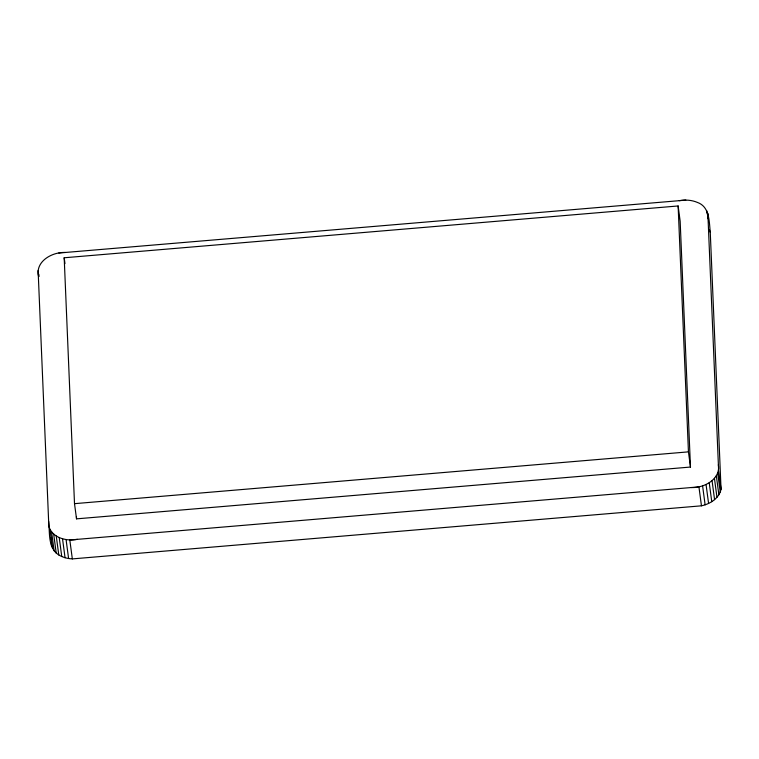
<?xml version="1.0" encoding="UTF-8"?>
<svg xmlns="http://www.w3.org/2000/svg" width="759" height="759" viewBox="0 0 759 759"><rect width="100%" height="100%" fill="white"/><g stroke="black" fill="none" stroke-linecap="round" stroke-linejoin="round"><path stroke-width="1.14" d="M48.633 521.205C49.876 531.812 47.959 545.009 56.213 553.064C60.682 556.878 66.545 558.624 72.333 558.899L701.458 505.817C710.063 503.985 719.077 498.397 721.05 489.261L710.263 232.226C709.115 221.609 709.769 206.818 697.474 202.454C691.772 200.015 685.368 199.57 679.296 200.67M708.062 218.801L707.73 213.232M691.335 487.534C703.916 488.179 720.841 479.261 718.375 464.688M77.399 539.345C66.801 541.442 52.722 538.14 48.956 526.774M58.832 253.022L685.823 200.12M64.192 257.775L678.129 205.964L680.159 221.154L690.472 467.051L76.536 518.852L74.505 503.663L64.192 257.775L64.97 263.62M74.505 503.663L688.441 451.861L690.472 467.051M70.872 539.896L697.863 486.984M65.359 252.472C52.779 251.836 35.853 260.754 38.311 275.318M709.229 229.588L710.263 232.226M706.695 210.604L707.141 213.953M718.517 470.276L721.05 489.261M717.71 473.066L720.244 492.05M716.335 475.77L718.868 494.754M714.437 478.312L716.97 497.306M712.046 480.646L714.58 499.64M709.229 482.715L711.762 501.699M706.05 484.46L708.583 503.445M702.587 485.836L705.12 504.83M698.925 486.832L701.458 505.817M38.775 274.208L39.07 276.437M69.8 539.915L72.333 558.899M66.071 539.554L68.604 558.539M62.523 538.757L65.056 557.751M59.221 537.562L61.754 556.546M56.251 535.987L58.785 554.981M53.68 534.07L56.213 553.064M51.584 531.869L54.117 550.854M49.999 529.412L52.532 548.396M707.862 214.01L718.583 469.489M678.129 205.964L688.441 451.861M76.431 516.49L76.536 518.852M51.147 537.476L51.242 539.839M51.394 543.397L51.489 545.768M38.111 270.527L48.832 526.006"/></g></svg>
